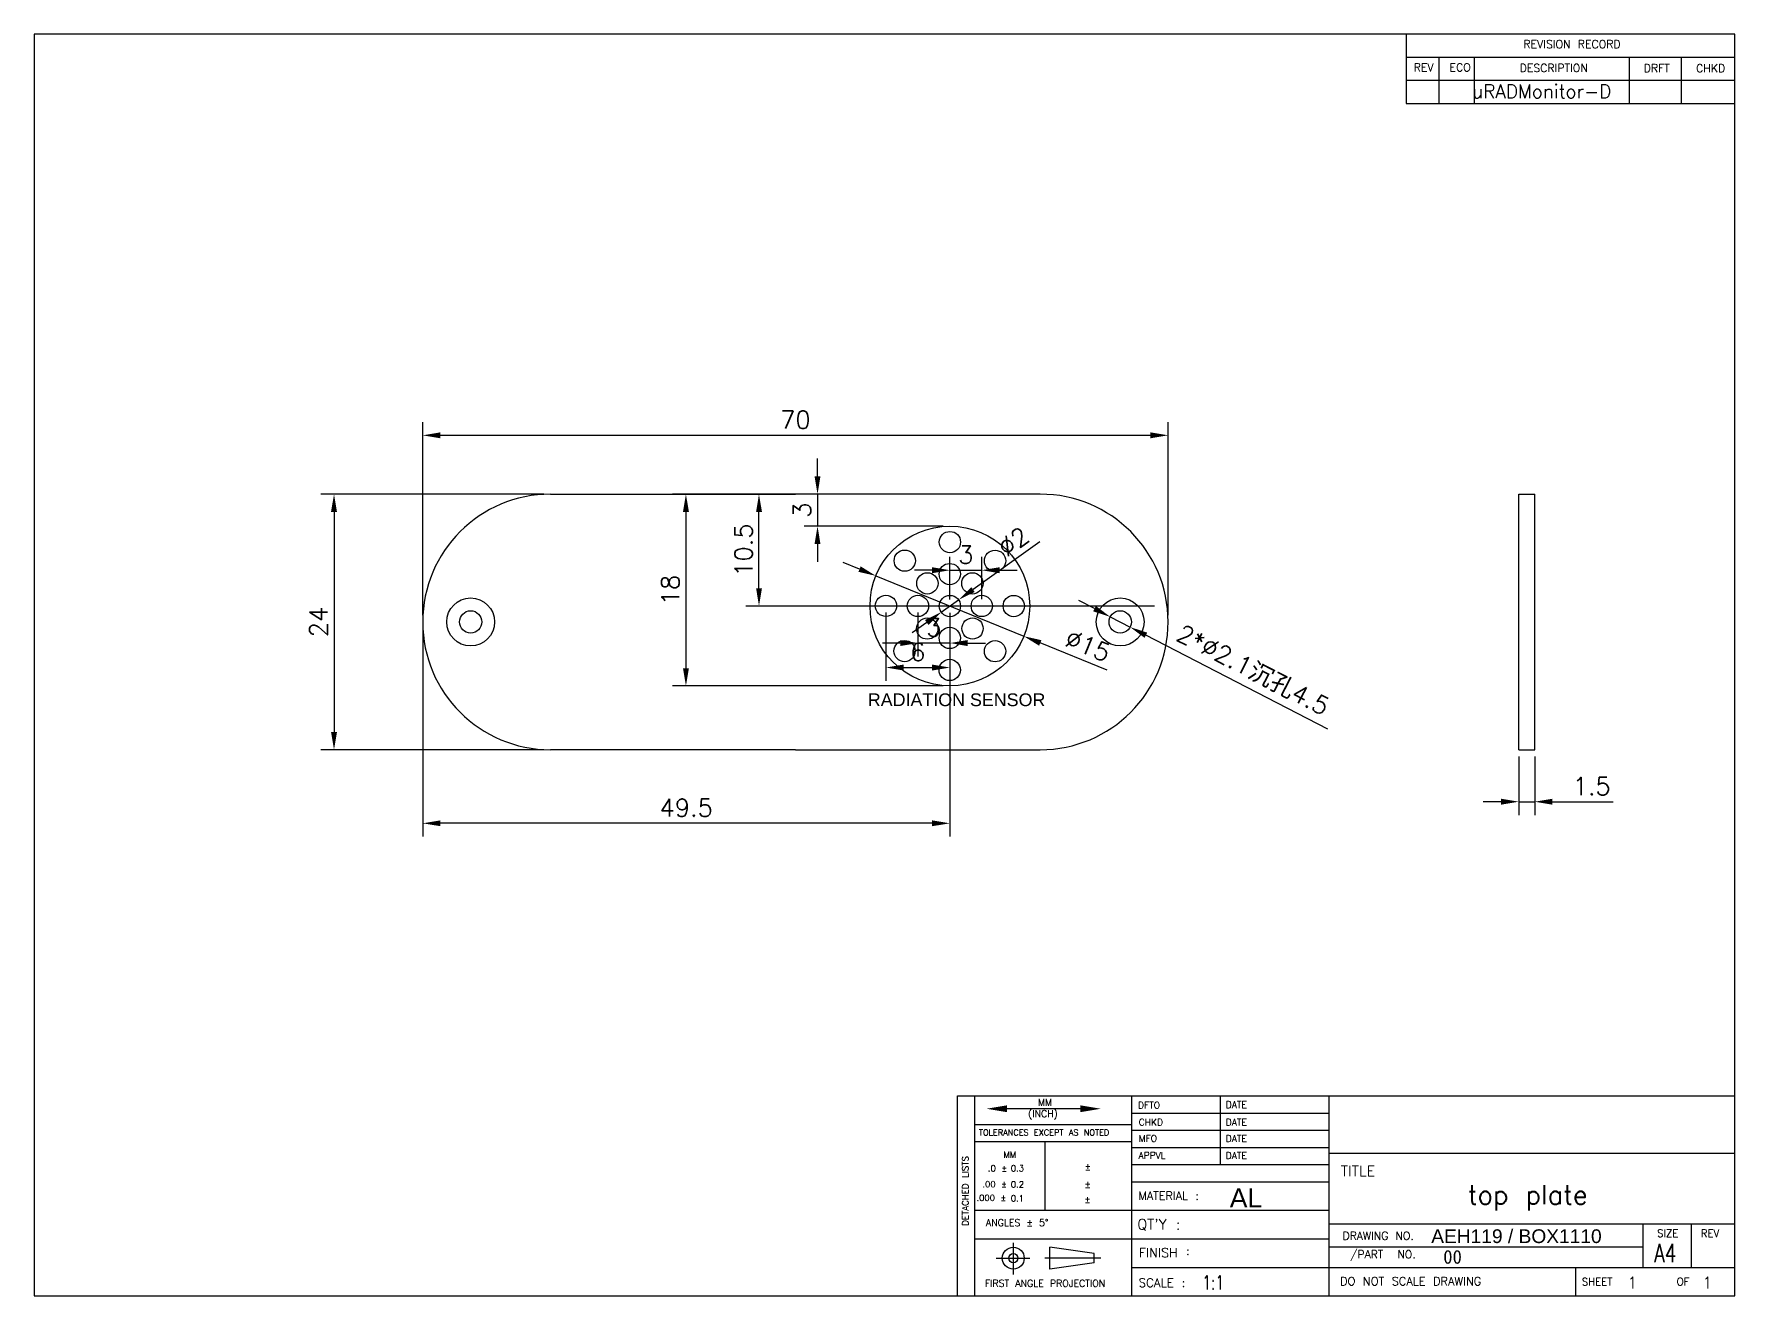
# Model space of a CAD drawing. Header units: millimetres. Extents: x 207 to 636, y 68 to 498.
# Drawn here: x 434.1 to 593.8, y 67.8 to 186.3 of the extents above; entities that cross this region are included whole.
import ezdxf
from ezdxf.enums import TextEntityAlignment as Align

# ---------------------------------------------------------------- set-up
doc = ezdxf.new("R2010")
doc.units = ezdxf.units.MM
for name, color, linetype, lineweight in [('Callout', 3, 'Continuous', 0), ('CAXA0', 7, 'Continuous', 70), ('Contour line', 1, 'Continuous', 15), ('Draw', 7, 'Continuous', 35), ('TEXT', 6, 'Continuous', 20)]:
    doc.layers.add(name, color=color, linetype=linetype, lineweight=lineweight)
doc.styles.add('_YES', font='ROMANC.SHX', dxfattribs={"height": 1.5})
doc.styles.add('ADESK2', font='romans')
doc.styles.get("Standard").update_dxf_attribs({"font": 'txt.shx'})
doc.styles.add('样式 1', font='Arial.ttf')
doc.dimstyles.new('ISO-25', dxfattribs={"dimtxt": 2.5, "dimasz": 2, "dimexe": 1.25, "dimexo": 0.625, "dimtad": 1, "dimdsep": 46, "dimtxsty": 'Standard', "dimcen": 2.5, "dimclrt": 256, "dimadec": 0, "dimazin": 0, "dimtfac": 1, "dimtmove": 0, "dimatfit": 3, "dimfxl": 1, "dimarcsym": 0})

# ---------------------------------------------------------------- blocks, each defined once
blk = doc.blocks.new('*D28')
at = {"layer": 'Callout', "color": 0, "lineweight": -2, "transparency": 16777216}
for p, q in [((481.97, 143.07), (461.01, 143.07)), ((462.26, 141.41), (462.26, 120.74)), ((481.97, 119.07), (461.01, 119.07))]:
    blk.add_line(p, q, dxfattribs=at)
at = {"layer": 'Callout', "color": 0, "lineweight": 35, "transparency": 16777216}
for points in [[(461.98, 141.41), (462.54, 141.41), (462.26, 143.07)], [(461.98, 120.74), (462.54, 120.74), (462.26, 119.07)]]:
    blk.add_solid(points, dxfattribs=at)
at = {"layer": 'Defpoints', "color": 0, "lineweight": 35, "transparency": 16777216}
for p in [(482.59, 143.07), (462.26, 119.07), (482.59, 119.07)]:
    blk.add_point(p, dxfattribs=at)
at = {"layer": 'Callout', "lineweight": 25, "transparency": 16777216, "insert": (460.8, 131.07), "char_height": 1.667, "attachment_point": 5, "rotation": 90}
blk.add_mtext('24', dxfattribs=at)
blk = doc.blocks.new('*D29')
at = {"layer": 'Callout', "color": 0, "lineweight": -2, "transparency": 16777216}
for p, q in [((470.59, 131.7), (470.59, 149.85)), ((472.26, 148.6), (538.93, 148.6)), ((540.59, 131.7), (540.59, 149.85))]:
    blk.add_line(p, q, dxfattribs=at)
at = {"layer": 'Callout', "color": 0, "lineweight": 35, "transparency": 16777216}
for points in [[(472.26, 148.88), (472.26, 148.32), (470.59, 148.6)], [(538.93, 148.88), (538.93, 148.32), (540.59, 148.6)]]:
    blk.add_solid(points, dxfattribs=at)
at = {"layer": 'Defpoints', "color": 0, "lineweight": 35, "transparency": 16777216}
for p in [(540.59, 148.6), (470.59, 131.07), (540.59, 131.07)]:
    blk.add_point(p, dxfattribs=at)
at = {"layer": 'Callout', "lineweight": 25, "transparency": 16777216, "insert": (505.59, 150.06), "char_height": 1.667, "attachment_point": 5}
blk.add_mtext('70', dxfattribs=at)
blk = doc.blocks.new('*D30')
at = {"layer": 'Callout', "color": 0, "lineweight": -2, "transparency": 16777216}
for p, q in [((533.68, 132.32), (532.2, 133.09)), ((535.16, 131.55), (537.02, 130.59)), ((555.58, 121), (538.51, 129.82))]:
    blk.add_line(p, q, dxfattribs=at)
at = {"layer": 'Callout', "color": 0, "lineweight": 35, "transparency": 16777216}
for points in [[(533.81, 132.57), (533.55, 132.07), (535.16, 131.55)], [(538.63, 130.07), (538.38, 129.58), (537.02, 130.59)]]:
    blk.add_solid(points, dxfattribs=at)
at = {"layer": 'Defpoints', "color": 0, "lineweight": 35, "transparency": 16777216}
for p in [(535.16, 131.55), (537.02, 130.59)]:
    blk.add_point(p, dxfattribs=at)
at = {"layer": 'Callout', "lineweight": 25, "transparency": 16777216, "insert": (548.54, 126.49), "char_height": 1.6667, "attachment_point": 5, "rotation": 332.6618}
blk.add_mtext('2*%%C2.1沉孔4.5', dxfattribs=at)
blk = doc.blocks.new('*D33')
at = {"layer": 'Callout', "color": 0, "lineweight": -2, "transparency": 16777216}
for p, q in [((573.52, 118.45), (573.52, 112.94)), ((575.02, 118.45), (575.02, 112.94)), ((571.86, 114.19), (570.19, 114.19)), ((573.52, 114.19), (575.02, 114.19)), ((576.69, 114.19), (582.38, 114.19))]:
    blk.add_line(p, q, dxfattribs=at)
at = {"layer": 'Callout', "color": 0, "lineweight": 35, "transparency": 16777216}
for points in [[(571.86, 114.47), (571.86, 113.91), (573.52, 114.19)], [(576.69, 114.47), (576.69, 113.91), (575.02, 114.19)]]:
    blk.add_solid(points, dxfattribs=at)
at = {"layer": 'Defpoints', "color": 0, "lineweight": 35, "transparency": 16777216}
for p in [(573.52, 119.07), (575.02, 119.07), (575.02, 114.19)]:
    blk.add_point(p, dxfattribs=at)
at = {"layer": 'Callout', "lineweight": 25, "transparency": 16777216, "insert": (580.37, 115.65), "char_height": 1.667, "attachment_point": 5}
blk.add_mtext('1.5', dxfattribs=at)
blk = doc.blocks.new('*D55')
at = {"layer": 'Callout', "color": 0, "lineweight": -2, "transparency": 16777216}
for p, q in [((511.61, 136.03), (510.07, 136.66)), ((513.15, 135.4), (527.04, 129.73)), ((534.88, 126.53), (528.58, 129.1))]:
    blk.add_line(p, q, dxfattribs=at)
at = {"layer": 'Callout', "color": 0, "lineweight": 35, "transparency": 16777216}
for points in [[(511.72, 136.29), (511.51, 135.78), (513.15, 135.4)], [(528.69, 129.36), (528.48, 128.84), (527.04, 129.73)]]:
    blk.add_solid(points, dxfattribs=at)
at = {"layer": 'Defpoints', "color": 0, "lineweight": 35, "transparency": 16777216}
for p in [(513.15, 135.4), (527.04, 129.73)]:
    blk.add_point(p, dxfattribs=at)
at = {"layer": 'Callout', "lineweight": 25, "transparency": 16777216, "insert": (533.06, 128.85), "char_height": 1.667, "attachment_point": 5, "rotation": 337.7794}
blk.add_mtext('∅15', dxfattribs=at)
blk = doc.blocks.new('*D58')
at = {"layer": 'Callout', "color": 0, "lineweight": -2, "transparency": 16777216}
for p, q in [((470.59, 131.07), (470.59, 110.91)), ((520.1, 131.94), (520.1, 110.91)), ((518.43, 112.16), (472.26, 112.16))]:
    blk.add_line(p, q, dxfattribs=at)
at = {"layer": 'Callout', "color": 0, "lineweight": 35, "transparency": 16777216}
for points in [[(472.26, 112.44), (472.26, 111.89), (470.59, 112.16)], [(518.43, 112.44), (518.43, 111.89), (520.1, 112.16)]]:
    blk.add_solid(points, dxfattribs=at)
at = {"layer": 'Defpoints', "color": 0, "lineweight": 35, "transparency": 16777216}
for p in [(470.59, 131.7), (520.1, 132.57), (470.59, 112.16)]:
    blk.add_point(p, dxfattribs=at)
at = {"layer": 'Callout', "lineweight": 35, "transparency": 16777216, "insert": (495.34, 113.62), "char_height": 1.667, "attachment_point": 5}
blk.add_mtext('49.5', dxfattribs=at)
blk = doc.blocks.new('*D59')
at = {"layer": 'Callout', "color": 0, "lineweight": -2, "transparency": 16777216}
for p, q in [((527.34, 143.07), (500.92, 143.07)), ((502.17, 134.23), (502.17, 141.41)), ((539.32, 132.57), (500.92, 132.57))]:
    blk.add_line(p, q, dxfattribs=at)
at = {"layer": 'Callout', "color": 0, "lineweight": 35, "transparency": 16777216}
for points in [[(501.9, 141.41), (502.45, 141.41), (502.17, 143.07)], [(501.9, 134.23), (502.45, 134.23), (502.17, 132.57)]]:
    blk.add_solid(points, dxfattribs=at)
at = {"layer": 'Defpoints', "color": 0, "lineweight": 35, "transparency": 16777216}
for p in [(502.17, 143.07), (527.97, 143.07), (539.95, 132.57)]:
    blk.add_point(p, dxfattribs=at)
at = {"layer": 'Callout', "lineweight": 35, "transparency": 16777216, "insert": (500.72, 137.82), "char_height": 1.667, "attachment_point": 5, "rotation": 90}
blk.add_mtext('10.5', dxfattribs=at)
blk = doc.blocks.new('*D60')
at = {"layer": 'Callout', "color": 0, "lineweight": -2, "transparency": 16777216}
for p, q in [((526.72, 143.07), (494.06, 143.07)), ((495.31, 141.41), (495.31, 126.73)), ((519.47, 125.07), (494.06, 125.07))]:
    blk.add_line(p, q, dxfattribs=at)
at = {"layer": 'Callout', "color": 0, "lineweight": 35, "transparency": 16777216}
for points in [[(495.03, 141.41), (495.59, 141.41), (495.31, 143.07)], [(495.03, 126.73), (495.59, 126.73), (495.31, 125.07)]]:
    blk.add_solid(points, dxfattribs=at)
at = {"layer": 'Defpoints', "color": 0, "lineweight": 35, "transparency": 16777216}
for p in [(527.34, 143.07), (495.31, 125.07), (520.1, 125.07)]:
    blk.add_point(p, dxfattribs=at)
at = {"layer": 'Callout', "lineweight": 35, "transparency": 16777216, "insert": (493.85, 134.07), "char_height": 1.667, "attachment_point": 5, "rotation": 90}
blk.add_mtext('18', dxfattribs=at)
blk = doc.blocks.new('*D61')
at = {"layer": 'Callout', "color": 0, "lineweight": -2, "transparency": 16777216}
for p, q in [((507.67, 144.74), (507.67, 146.41)), ((526.09, 143.07), (506.42, 143.07)), ((507.67, 143.07), (507.67, 140.07)), ((519.47, 140.07), (506.42, 140.07)), ((507.67, 138.4), (507.67, 136.73))]:
    blk.add_line(p, q, dxfattribs=at)
at = {"layer": 'Callout', "color": 0, "lineweight": 35, "transparency": 16777216}
for points in [[(507.39, 144.74), (507.94, 144.74), (507.67, 143.07)], [(507.39, 138.4), (507.94, 138.4), (507.67, 140.07)]]:
    blk.add_solid(points, dxfattribs=at)
at = {"layer": 'Defpoints', "color": 0, "lineweight": 35, "transparency": 16777216}
for p in [(526.72, 143.07), (507.67, 140.07), (520.1, 140.07)]:
    blk.add_point(p, dxfattribs=at)
at = {"layer": 'Callout', "lineweight": 35, "transparency": 16777216, "insert": (506.21, 141.57), "char_height": 1.67, "attachment_point": 5, "rotation": 90}
blk.add_mtext('3', dxfattribs=at)
blk = doc.blocks.new('*D80')
at = {"layer": 'Callout', "color": 0, "lineweight": -2, "transparency": 16777216}
for p, q in [((528.56, 138.6), (522.27, 134.12)), ((519.28, 131.99), (520.91, 133.15)), ((517.93, 131.02), (516.57, 130.05))]:
    blk.add_line(p, q, dxfattribs=at)
at = {"layer": 'Callout', "color": 0, "lineweight": 35, "transparency": 16777216}
for points in [[(522.11, 134.34), (522.43, 133.89), (520.91, 133.15)], [(517.76, 131.25), (518.09, 130.79), (519.28, 131.99)]]:
    blk.add_solid(points, dxfattribs=at)
at = {"layer": 'Defpoints', "color": 0, "lineweight": 35, "transparency": 16777216}
for p in [(520.91, 133.15), (519.28, 131.99)]:
    blk.add_point(p, dxfattribs=at)
at = {"layer": 'Callout', "lineweight": 25, "transparency": 16777216, "insert": (526.07, 138.62), "char_height": 1.667, "attachment_point": 5, "rotation": 35.4867}
blk.add_mtext('∅2', dxfattribs=at)
blk = doc.blocks.new('*D81')
at = {"layer": 'Callout', "color": 0, "lineweight": -2, "transparency": 16777216}
for p, q in [((514.09, 131.96), (514.09, 125.54)), ((520.1, 131.32), (520.1, 125.54)), ((515.76, 126.79), (518.43, 126.79))]:
    blk.add_line(p, q, dxfattribs=at)
at = {"layer": 'Callout', "color": 0, "lineweight": 35, "transparency": 16777216}
for points in [[(515.76, 127.07), (515.76, 126.51), (514.09, 126.79)], [(518.43, 127.07), (518.43, 126.51), (520.1, 126.79)]]:
    blk.add_solid(points, dxfattribs=at)
at = {"layer": 'Defpoints', "color": 0, "lineweight": 35, "transparency": 16777216}
for p in [(514.09, 132.58), (520.1, 131.94), (520.1, 126.79)]:
    blk.add_point(p, dxfattribs=at)
at = {"layer": 'Callout', "lineweight": 35, "transparency": 16777216, "insert": (517.09, 128.25), "char_height": 1.67, "attachment_point": 5}
blk.add_mtext('6', dxfattribs=at)
blk = doc.blocks.new('*D82')
at = {"layer": 'Callout', "color": 0, "lineweight": -2, "transparency": 16777216}
for p, q in [((517.1, 131.95), (517.1, 127.84)), ((520.1, 131.94), (520.1, 127.84)), ((515.43, 129.09), (513.76, 129.09)), ((520.1, 129.09), (517.1, 129.09)), ((521.76, 129.09), (523.43, 129.09))]:
    blk.add_line(p, q, dxfattribs=at)
at = {"layer": 'Callout', "color": 0, "lineweight": 35, "transparency": 16777216}
for points in [[(515.43, 129.37), (515.43, 128.81), (517.1, 129.09)], [(521.76, 129.37), (521.76, 128.81), (520.1, 129.09)]]:
    blk.add_solid(points, dxfattribs=at)
at = {"layer": 'Defpoints', "color": 0, "lineweight": 35, "transparency": 16777216}
for p in [(517.1, 132.58), (520.1, 132.57), (517.1, 129.09)]:
    blk.add_point(p, dxfattribs=at)
at = {"layer": 'Callout', "lineweight": 35, "transparency": 16777216, "insert": (518.6, 130.55), "char_height": 1.67, "attachment_point": 5}
blk.add_mtext('3', dxfattribs=at)
blk = doc.blocks.new('*D83')
at = {"layer": 'Callout', "color": 0, "lineweight": -2, "transparency": 16777216}
for p, q in [((518.43, 135.93), (516.76, 135.93)), ((520.1, 133.19), (520.1, 137.18)), ((520.1, 135.93), (523.09, 135.93)), ((523.09, 133.2), (523.09, 137.18)), ((524.76, 135.93), (526.43, 135.93))]:
    blk.add_line(p, q, dxfattribs=at)
at = {"layer": 'Callout', "color": 0, "lineweight": 35, "transparency": 16777216}
for points in [[(518.43, 136.21), (518.43, 135.65), (520.1, 135.93)], [(524.76, 136.21), (524.76, 135.65), (523.09, 135.93)]]:
    blk.add_solid(points, dxfattribs=at)
at = {"layer": 'Defpoints', "color": 0, "lineweight": 35, "transparency": 16777216}
for p in [(523.09, 135.93), (520.1, 132.57), (523.09, 132.58)]:
    blk.add_point(p, dxfattribs=at)
at = {"layer": 'Callout', "lineweight": 35, "transparency": 16777216, "insert": (521.6, 137.39), "char_height": 1.67, "attachment_point": 5}
blk.add_mtext('3', dxfattribs=at)

msp = doc.modelspace()

# ---------------------------------------------------------------- linework, layer by layer
at = {"layer": 'CAXA0', "color": 0, "lineweight": 25}
for p, q in [((593.828, 186.288), (434.087, 186.288)), ((434.087, 186.288), (434.087, 67.77)), ((434.087, 186.288), (434.087, 67.77)), ((434.087, 186.288), (434.087, 67.77)), ((562.963, 186.288), (562.963, 179.766)), ((593.828, 67.77), (593.828, 186.288)), ((562.963, 184.114), (593.828, 184.114)), ((566.06, 179.766), (566.06, 184.114)), ((569.364, 179.766), (569.364, 184.114)), ((583.933, 179.766), (583.933, 184.114)), ((588.816, 179.766), (588.816, 184.114)), ((562.963, 181.94), (593.828, 181.94)), ((562.963, 179.766), (593.828, 179.766)), ((522.438, 67.77), (522.438, 86.557)), ((537.154, 86.557), (537.154, 67.77)), ((545.513, 80.116), (545.513, 86.557)), ((555.717, 67.77), (555.717, 86.557)), ((532.415, 85.356), (525.422, 85.356)), ((537.154, 84.947), (555.717, 84.947)), ((522.438, 83.873), (537.154, 83.873)), ((537.154, 83.336), (555.717, 83.336)), ((522.438, 82.263), (537.154, 82.263)), ((529.061, 75.822), (529.061, 82.263)), ((537.154, 81.726), (555.717, 81.726)), ((537.154, 80.116), (555.717, 80.116)), ((555.717, 81.189), (593.828, 81.189)), ((537.154, 78.506), (555.717, 78.506)), ((522.438, 75.822), (555.717, 75.822)), ((555.717, 74.533), (593.828, 74.533)), ((585.201, 70.454), (585.201, 74.533)), ((589.749, 70.454), (589.749, 74.533)), ((522.438, 73.138), (555.717, 73.138)), ((526.05, 72.747), (526.05, 69.78)), ((529.476, 70.293), (529.476, 72.348)), ((533.643, 71.749), (529.476, 72.348)), ((555.717, 72.396), (585.201, 72.396)), ((524.452, 71.32), (527.592, 71.32)), ((534.272, 71.32), (529.019, 71.32)), ((533.643, 70.892), (529.476, 70.293)), ((533.643, 70.892), (533.643, 71.749)), ((537.154, 70.454), (555.717, 70.454)), ((555.717, 70.454), (593.828, 70.454)), ((578.872, 67.77), (578.872, 70.454)), ((434.087, 67.77), (593.828, 67.77))]:
    msp.add_line(p, q, dxfattribs=at)
at = {"layer": 'CAXA0', "color": 0, "linetype": 'Continuous', "lineweight": 25}
for p, q in [((520.828, 67.77), (520.828, 86.557)), ((520.828, 86.557), (593.828, 86.557))]:
    msp.add_line(p, q, dxfattribs=at)
at = {"layer": 'CAXA0', "color": 0, "lineweight": 25}
for radius in [1.028, 0.428]:
    msp.add_circle((526.05, 71.32), radius, dxfattribs=at)
for points in [[(525.47, 85.034), (525.47, 85.678), (523.538, 85.356)], [(532.339, 85.678), (532.339, 85.034), (534.272, 85.356)]]:
    msp.add_solid(points, dxfattribs=at)
at = {"layer": 'Contour line', "lineweight": 25}
for centre in [(520.097, 138.571), (515.863, 136.826), (524.342, 136.813), (520.088, 135.565), (517.982, 134.694), (522.21, 134.694), (514.092, 132.585), (517.098, 132.576), (520.097, 132.568), (523.095, 132.577), (526.101, 132.568), (517.971, 130.453), (522.223, 130.455), (520.089, 129.569), (515.839, 128.334), (524.342, 128.322), (520.08, 126.563)]:
    msp.add_circle(centre, 1, dxfattribs=at)
at = {"layer": 'Draw', "lineweight": 25}
for p, q in [((482.592, 143.072), (505.592, 143.072)), ((527.967, 143.072), (504.342, 143.072)), ((528.592, 143.072), (505.592, 143.072)), ((573.522, 143.072), (575.022, 143.072)), ((573.522, 119.072), (573.522, 143.072)), ((575.022, 119.072), (575.022, 143.072)), ((505.592, 119.072), (482.592, 119.072)), ((505.592, 119.072), (528.592, 119.072)), ((573.522, 119.072), (575.022, 119.072))]:
    msp.add_line(p, q, dxfattribs=at)
for centre, radius in [((520.097, 132.568), 7.5), ((475.092, 131.072), 2.25), ((536.092, 131.072), 2.25), ((475.092, 131.072), 1.05), ((536.092, 131.072), 1.05)]:
    msp.add_circle(centre, radius, dxfattribs=at)
for centre, start, end in [((482.592, 131.072), 90, 270), ((528.592, 131.072), 270, 90)]:
    msp.add_arc(centre, 12, start, end, dxfattribs=at)

# ---------------------------------------------------------------- texts
at = {"layer": 'CAXA0', "color": 0, "lineweight": 25}
for s, height, p in [('REVISION RECORD', 0.75147, (573.954, 184.959)), ('ECO', 0.7515, (567.014, 182.783)), ('DRFT', 0.7515, (585.253, 182.715)), ('CHKD', 0.7515, (590.176, 182.702)), ('MM', 0.6441, (528.371, 85.641)), ('(INCH)', 0.6441, (527.444, 84.569)), ('DFTO', 0.6261, (537.77, 85.379)), ('TOLERANCES EXCEPT AS NOTED', 0.55824, (522.828, 82.847)), ('CHKD', 0.6261, (537.84, 83.775)), ('MFO', 0.6261, (537.834, 82.256)), ('.0 %%P ', 0.5797, (523.669, 79.468)), ('MM ', 0.5797, (525.13, 80.752)), ('0.3', 0.5797, (525.817, 79.468)), (' %%P', 0.6441, (532.17, 79.593)), ('APPVL', 0.6261, (537.806, 80.665)), ('TITLE', 0.9919, (556.808, 79.009)), ('.00 %%P ', 0.5797, (523.151, 77.979)), ('0.2', 0.5797, (525.817, 77.955)), (' %%P', 0.6441, (532.16, 77.939)), ('.000 %%P ', 0.5797, (522.597, 76.695)), ('0.1', 0.5797, (525.817, 76.648)), (' %%P', 0.6441, (532.143, 76.512)), ('MATERIAL :', 0.771, (537.802, 76.801)), ('ANGLES %%P 5%%d', 0.64412, (523.485, 74.329)), ("QT'Y :", 0.9739, (537.707, 74.013)), ('DRAWING NO.', 0.74347, (556.976, 73.049)), ('FINISH', 0.8696, (537.845, 71.405)), ('/PART  NO.', 0.7435, (557.677, 71.314)), ('FIRST ANGLE PROJECTION', 0.64412, (523.381, 68.636)), ('SCALE :', 0.8116, (537.827, 68.609)), ('DO NOT SCALE DRAWING', 0.7826, (556.741, 68.767))]:
    msp.add_text(s, height=height, dxfattribs=at).set_placement(p)
for s, height, style, p in [('REV', 0.7515, 'ADESK2', (563.659, 182.769)), ('DESCRIPTION', 0.75147, 'ADESK2', (573.605, 182.725)), ('uRADMonitor-D', 1.26998, 'ADESK2', (569.15, 180.265)), ('DATE', 0.628, 'ADESK2', (546.005, 85.423)), ('DATE', 0.628, 'ADESK2', (546.005, 83.767)), ('DATE', 0.628, 'ADESK2', (546.005, 82.234)), ('DATE', 0.628, 'ADESK2', (546.005, 80.64)), ('SIZE', 0.6978, 'ADESK2', (586.513, 73.309)), ('REV', 0.6978, 'ADESK2', (590.613, 73.309)), (':', 0.671, '_YES', (542.304, 71.643)), ('SHEET', 0.6978, 'ADESK2', (579.439, 68.763)), ('OF', 0.6978, 'ADESK2', (588.351, 68.767))]:
    msp.add_text(s, height=height, dxfattribs=dict(at, style=style)).set_placement(p)
msp.add_text('DETACHED LISTS', height=0.59044, rotation=90, dxfattribs=at).set_placement((521.841, 74.361))
at = {"layer": 'CAXA0', "color": 0, "lineweight": 25, "width": 0.75}
msp.add_text('A4', height=1.7176, dxfattribs=at).set_placement((586.239, 70.94))
at = {"layer": 'CAXA0', "color": 0, "lineweight": 25}
for s, insert, char_height, width, attachment_point in [('{\\fArial|b0|i0|c0|p34;AL}', (547.909, 76.979), 1.78921, 39.01583, 5), ('top plate', (574.356, 76.979), 1.7892, 39.01583, 5), ('{\\fArial|b0|i0|c0|p32;AEH119 / BOX1110}', (565.303, 74.03), 1.28823, 38.50474, 1), ('{\\fSimSun|b0|i0|c134|p2;00}', (566.429, 72.089), 1.28823, 38.50474, 1)]:
    msp.add_mtext(s, dxfattribs=dict(at, insert=insert, char_height=char_height, width=width, attachment_point=attachment_point))
at = {"layer": 'CAXA0', "color": 0, "lineweight": 25, "width": 0.75}
msp.add_attdef('1:1', (543.792, 68.394), '', height=1.288, dxfattribs=at)
at = {"layer": 'CAXA0', "color": 0, "lineweight": 25}
for p, s in [((583.742, 68.484), 'X'), ((590.776, 68.484), 'Y')]:
    msp.add_attdef('1', p, s, height=1.074, dxfattribs=at)
at = {"layer": 'TEXT', "lineweight": 25, "ltscale": 0.4, "style": '样式 1'}
msp.add_text('RADIATION SENSOR', height=1.2, dxfattribs=at).set_placement((520.729, 123.163), align=Align.CENTER)

# ---------------------------------------------------------------- dimensions: what is measured, and where the dimension line sits
at = {"layer": 'Callout', "lineweight": 25}
for base, p1, p2, picture, middle in [((540.592, 148.598), (470.592, 131.072), (540.592, 131.072), '*D29', (505.592, 150.055)), ((575.022, 114.19), (573.522, 119.072), (575.022, 119.072), '*D33', (580.369, 115.648))]:
    dim = msp.add_linear_dim(base=base, p1=p1, p2=p2, dimstyle='ISO-25', override={"dimtxt": 1.6667, "dimasz": 1.6667, "dimgap": 0.6245}, dxfattribs=at)
    dim.commit()
    dim.dimension.update_dxf_attribs({"geometry": picture, "text_midpoint": middle})
at = {"layer": 'Callout', "lineweight": 35}
dim = msp.add_linear_dim(base=(507.665, 140.068), p1=(526.717, 143.072), p2=(520.097, 140.068), angle=90, dimstyle='ISO-25', override={"dimtxt": 1.6667, "dimasz": 1.6667, "dimgap": 0.6245}, dxfattribs=at)
dim.commit()
dim.dimension.update_dxf_attribs({"geometry": '*D61', "text_midpoint": (507.665, 141.57), "dimtype": 160})
at = {"layer": 'Callout', "lineweight": 25}
dim = msp.add_linear_dim(base=(462.259, 119.072), p1=(482.592, 143.072), p2=(482.592, 119.072), angle=90, dimstyle='ISO-25', override={"dimtxt": 1.6667, "dimasz": 1.6667, "dimgap": 0.6245}, dxfattribs=at)
dim.commit()
dim.dimension.update_dxf_attribs({"geometry": '*D28', "text_midpoint": (460.801, 131.072)})
at = {"layer": 'Callout', "lineweight": 35}
for base, p1, p2, picture, middle in [((495.31, 125.068), (527.342, 143.072), (520.097, 125.068), '*D60', (493.853, 134.07)), ((502.175, 143.072), (539.947, 132.568), (527.967, 143.072), '*D59', (500.717, 137.82))]:
    dim = msp.add_linear_dim(base=base, p1=p1, p2=p2, angle=90, dimstyle='ISO-25', override={"dimtxt": 1.6667, "dimasz": 1.6667, "dimgap": 0.6245}, dxfattribs=at)
    dim.commit()
    dim.dimension.update_dxf_attribs({"geometry": picture, "text_midpoint": middle})
at = {"layer": 'Callout', "lineweight": 25}
dim = msp.add_diameter_dim_2p(p1=(519.283, 131.987), p2=(520.911, 133.148), dimstyle='ISO-25', override={"dimtxt": 1.6667, "dimasz": 1.6667, "dimgap": 0.6245}, dxfattribs=at)
dim.commit()
dim.dimension.update_dxf_attribs({"geometry": '*D80', "text_midpoint": (526.919, 137.431), "dimtype": 163})
at = {"layer": 'Callout', "lineweight": 35}
dim = msp.add_linear_dim(base=(523.095, 135.931), p1=(520.097, 132.568), p2=(523.095, 132.577), dimstyle='ISO-25', override={"dimtxt": 1.6667, "dimasz": 1.6667, "dimgap": 0.6245}, dxfattribs=at)
dim.commit()
dim.dimension.update_dxf_attribs({"geometry": '*D83', "text_midpoint": (521.596, 135.931), "dimtype": 160})
at = {"layer": 'Callout', "lineweight": 25}
dim = msp.add_diameter_dim_2p(p1=(513.154, 135.404), p2=(527.04, 129.731), dimstyle='ISO-25', override={"dimtxt": 1.6667, "dimasz": 1.6667, "dimgap": 0.6245}, dxfattribs=at)
dim.commit()
dim.dimension.update_dxf_attribs({"geometry": '*D55', "text_midpoint": (533.055, 128.849)})
dim = msp.add_diameter_dim_2p(p1=(535.159, 131.554), p2=(537.025, 130.59), text='2*%%C2.1沉孔4.5', dimstyle='ISO-25', override={"dimtxt": 1.6667, "dimasz": 1.6667, "dimgap": 0.6245}, dxfattribs=at)
dim.commit()
dim.dimension.update_dxf_attribs({"geometry": '*D30', "text_midpoint": (548.54, 126.492)})
at = {"layer": 'Callout', "lineweight": 35}
for base, p1, p2, picture, middle in [((470.5922, 112.163), (520.097, 132.5677), (470.5922, 131.6971), '*D58', (495.3446, 113.6208)), ((517.098, 129.089), (520.097, 132.568), (517.098, 132.576), '*D82', (518.598, 130.547)), ((520.097, 126.78967), (514.09203, 132.58487), (520.097, 131.94267), '*D81', (517.09451, 128.24752))]:
    dim = msp.add_linear_dim(base=base, p1=p1, p2=p2, dimstyle='ISO-25', override={"dimtxt": 1.6667, "dimasz": 1.6667, "dimgap": 0.6245}, dxfattribs=at)
    dim.commit()
    dim.dimension.update_dxf_attribs({"geometry": picture, "text_midpoint": middle})

doc.saveas('drawing.dxf')
